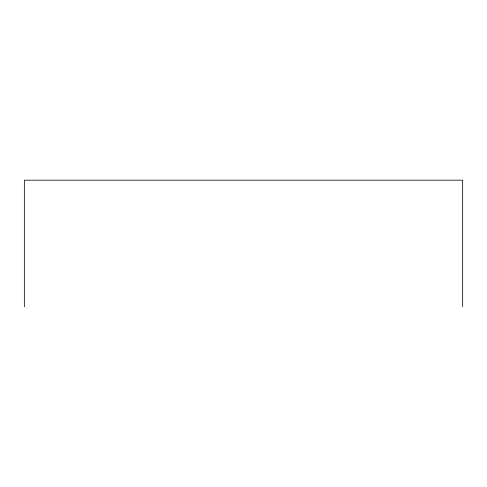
<?xml version="1.0" encoding="UTF-8"?>
<svg xmlns="http://www.w3.org/2000/svg" width="487" height="487" viewBox="0 0 487 487"><rect width="100%" height="100%" fill="white"/><g stroke="black" fill="none" stroke-linecap="round" stroke-linejoin="round"><path stroke-width="0.73" d="M462.65 306.816L462.65 180.184L24.35 180.184L24.35 306.816"/></g></svg>
